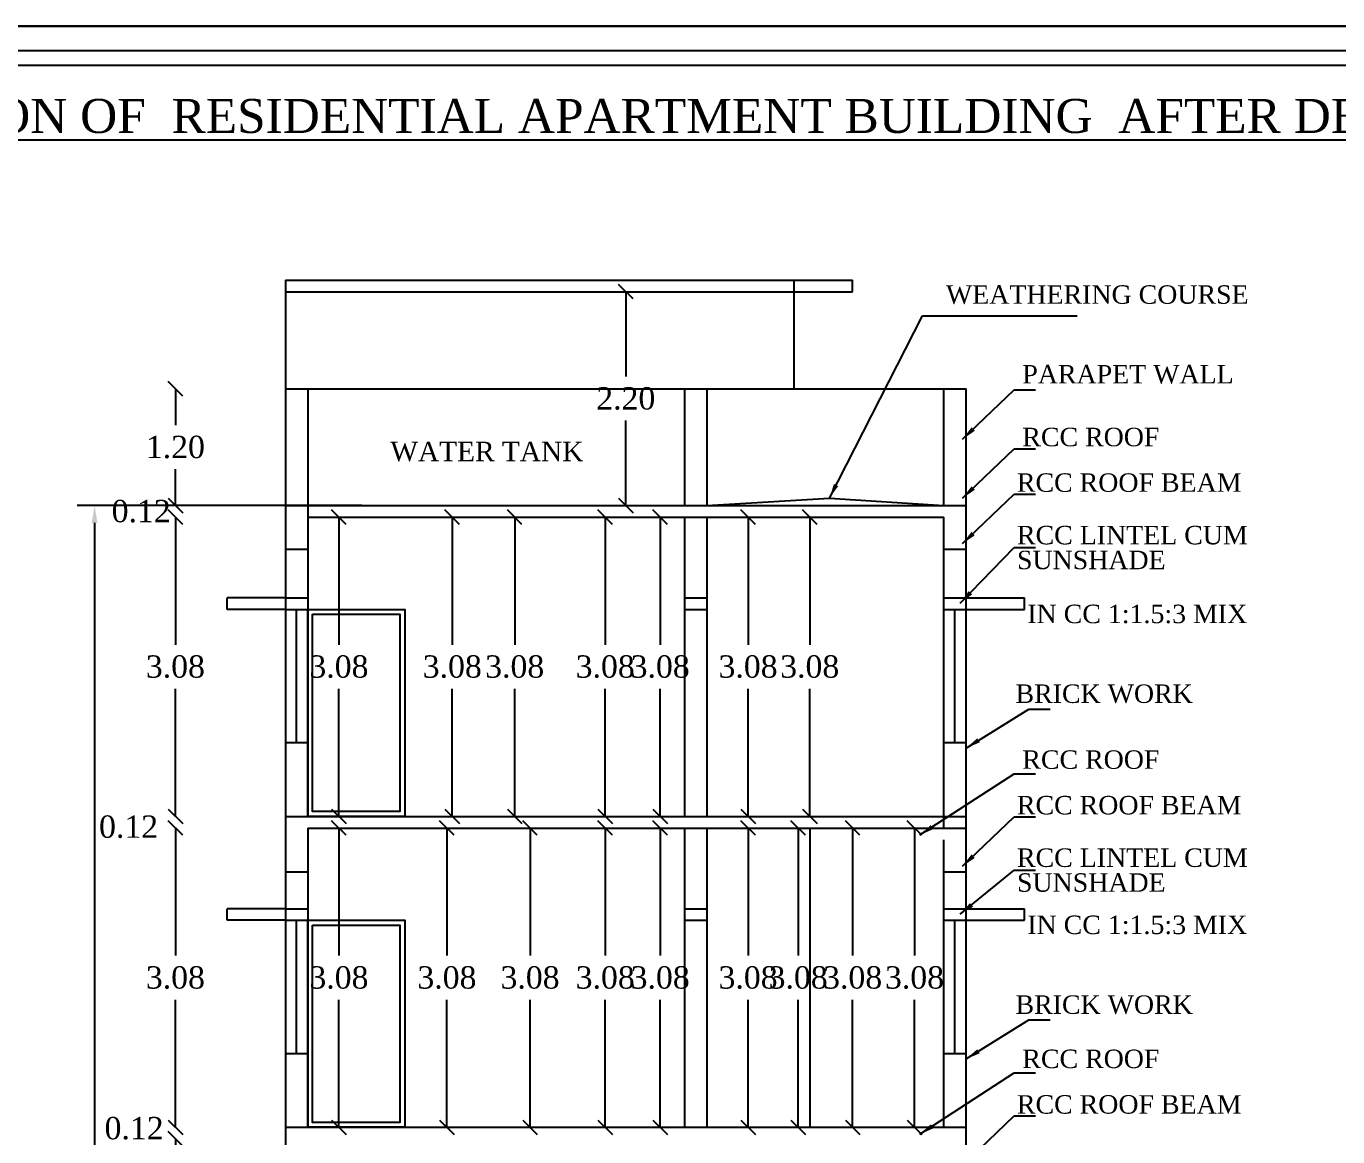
# Model space of a CAD drawing. Header units: metres. Extents: x 7608 to 7792, y -2400 to -2275.
# Drawn here: x 7667.53 to 7681.04, y -2286.65 to -2275.22 of the extents above; entities that cross this region are included whole.
import ezdxf

# ---------------------------------------------------------------- set-up
doc = ezdxf.new("R2010")
doc.units = ezdxf.units.M
doc.header["$MEASUREMENT"] = 0
for name, color, linetype, lineweight in [('BLK_1_FLR_3_KITCHEN', 163, 'Continuous', 0), ('BLK_1_FLR_3_REGULAR_ROOM_7', 234, 'Continuous', 0), ('BLK_1_FLR_4_KITCHEN', 163, 'Continuous', 0)]:
    doc.layers.add(name, color=color, linetype=linetype, lineweight=lineweight)
for name, color, linetype in [('BLK_1_FLR_3_REGULAR_ROOM_1', 117, 'Continuous'), ('BLK_1_FLR_3_REGULAR_ROOM_10', 117, 'Continuous'), ('BLK_1_FLR_3_REGULAR_ROOM_2', 117, 'Continuous'), ('BLK_1_FLR_3_REGULAR_ROOM_3', 117, 'Continuous'), ('BLK_1_FLR_3_REGULAR_ROOM_4', 117, 'Continuous'), ('BLK_1_FLR_3_REGULAR_ROOM_5', 117, 'Continuous'), ('BLK_1_FLR_3_REGULAR_ROOM_6', 117, 'Continuous'), ('BLK_1_FLR_3_REGULAR_ROOM_8', 223, 'Continuous'), ('BLK_1_FLR_3_REGULAR_ROOM_9', 117, 'Continuous'), ('BLK_1_FLR_4_REGULAR_ROOM_3', 117, 'Continuous'), ('BLK_1_FLR_4_REGULAR_ROOM_4', 117, 'Continuous'), ('BLK_1_FLR_4_REGULAR_ROOM_5', 117, 'Continuous'), ('BLK_1_FLR_4_REGULAR_ROOM_6', 117, 'Continuous'), ('BLK_1_HT_OF_BLDG', 5, 'Continuous'), ('BLK_1_STAIR_HEADROOM', 55, 'Continuous'), ('FLOOR-STILT', 7, 'Continuous')]:
    doc.layers.add(name, color=color, linetype=linetype)
doc.styles.add('Isa-', font='times.ttf')
doc.styles.get("Standard").update_dxf_attribs({"font": 'arial.ttf'})
doc.styles.add('STYLE2', font='times.ttf')
doc.dimstyles.new('ISO-25', dxfattribs={"dimscale": 0, "dimtxt": 0.23, "dimasz": 0.15, "dimexe": 1.25, "dimexo": 0.625, "dimgap": 0.11, "dimtad": 0, "dimtih": 1, "dimtoh": 1, "dimzin": 1, "dimdsep": 46, "dimtxsty": 'STYLE2', "dimblk": 'OBLIQUE', "dimcen": 0, "dimse1": 1, "dimse2": 1, "dimclrd": 1, "dimclrt": 3, "dimadec": 0, "dimazin": 2, "dimtfac": 1, "dimtix": 1, "dimtofl": 0, "dimtmove": 0, "dimatfit": 3, "dimfxl": 0, "dimtolj": 1, "dimarcsym": 0})
doc.dimstyles.get("Standard").update_dxf_attribs({"dimtxt": 0.18, "dimasz": 0.18, "dimexe": 0.18, "dimexo": 0.0625, "dimgap": 0.09, "dimtad": 0, "dimtih": 1, "dimtoh": 1, "dimdec": 4, "dimzin": 0, "dimdsep": 46, "dimtxsty": 'Standard', "dimcen": 0.09, "dimadec": 0, "dimazin": 0, "dimtfac": 1, "dimtdec": 4, "dimtofl": 0, "dimtmove": 0, "dimatfit": 3, "dimfxl": 0, "dimtolj": 1, "dimtzin": 0, "dimarcsym": 0})

# ---------------------------------------------------------------- blocks, each defined once
blk = doc.blocks.new('_Oblique')
at = {"color": 0, "linetype": 'ByBlock', "lineweight": -2}
blk.add_line((-0.5, -0.5), (0.5, 0.5), dxfattribs=at)
blk = doc.blocks.new('*D307')
at = {"color": 1, "lineweight": -2}
for p, q in [((7669.068, -2286.675), (7669.068, -2287.988)), ((7669.068, -2289.755), (7669.068, -2288.442))]:
    blk.add_line(p, q, dxfattribs=at)
at = {"layer": 'Defpoints', "color": 0}
for p in [(7669.068, -2286.675), (7670.431, -2286.675), (7670.431, -2289.755)]:
    blk.add_point(p, dxfattribs=at)
at = {"color": 1, "lineweight": -2, "xscale": 0.15, "yscale": 0.15, "zscale": 0.15}
for p, rotation in [((7669.068, -2286.675), 90), ((7669.068, -2289.755), 270)]:
    blk.add_blockref('_Oblique', p, dxfattribs=dict(at, rotation=rotation))
at = {"color": 3, "insert": (7669.068, -2288.215), "char_height": 0.23, "attachment_point": 5, "style": 'STYLE2'}
blk.add_mtext('\\A1;3.08', dxfattribs=at)
blk = doc.blocks.new('*D308')
at = {"color": 1, "lineweight": -2}
for p, q in [((7669.068, -2286.555), (7669.068, -2286.405)), ((7669.068, -2286.675), (7669.068, -2286.825))]:
    blk.add_line(p, q, dxfattribs=at)
at = {"layer": 'Defpoints', "color": 0}
for p in [(7669.068, -2286.555), (7670.431, -2286.555), (7670.431, -2286.675)]:
    blk.add_point(p, dxfattribs=at)
at = {"color": 1, "lineweight": -2, "xscale": 0.15, "yscale": 0.15, "zscale": 0.15}
for p, rotation in [((7669.068, -2286.555), 270), ((7669.068, -2286.675), 90)]:
    blk.add_blockref('_Oblique', p, dxfattribs=dict(at, rotation=rotation))
at = {"color": 3, "insert": (7668.643, -2286.566), "char_height": 0.23, "attachment_point": 5, "style": 'STYLE2'}
blk.add_mtext('\\A1;0.12', dxfattribs=at)
blk = doc.blocks.new('*D309')
at = {"color": 1, "lineweight": -2}
for p, q in [((7669.068, -2283.475), (7669.068, -2284.788)), ((7669.068, -2286.555), (7669.068, -2285.242))]:
    blk.add_line(p, q, dxfattribs=at)
at = {"layer": 'Defpoints', "color": 0}
for p in [(7669.068, -2283.475), (7670.431, -2283.475), (7670.431, -2286.555)]:
    blk.add_point(p, dxfattribs=at)
at = {"color": 1, "lineweight": -2, "xscale": 0.15, "yscale": 0.15, "zscale": 0.15}
for p, rotation in [((7669.068, -2283.475), 90), ((7669.068, -2286.555), 270)]:
    blk.add_blockref('_Oblique', p, dxfattribs=dict(at, rotation=rotation))
at = {"color": 3, "insert": (7669.068, -2285.015), "char_height": 0.23, "attachment_point": 5, "style": 'STYLE2'}
blk.add_mtext('\\A1;3.08', dxfattribs=at)
blk = doc.blocks.new('*D302')
at = {"color": 1, "lineweight": -2}
for p, q in [((7669.068, -2283.355), (7669.068, -2283.205)), ((7669.068, -2283.475), (7669.068, -2283.625))]:
    blk.add_line(p, q, dxfattribs=at)
at = {"layer": 'Defpoints', "color": 0}
for p in [(7669.068, -2283.355), (7670.201, -2283.355), (7670.431, -2283.475)]:
    blk.add_point(p, dxfattribs=at)
at = {"color": 1, "lineweight": -2, "xscale": 0.15, "yscale": 0.15, "zscale": 0.15}
for p, rotation in [((7669.068, -2283.355), 270), ((7669.068, -2283.475), 90)]:
    blk.add_blockref('_Oblique', p, dxfattribs=dict(at, rotation=rotation))
at = {"color": 3, "insert": (7668.586, -2283.463), "char_height": 0.23, "attachment_point": 5, "style": 'STYLE2'}
blk.add_mtext('\\A1;0.12', dxfattribs=at)
blk = doc.blocks.new('*D310')
at = {"color": 1, "lineweight": -2}
for p, q in [((7669.068, -2280.275), (7669.068, -2281.588)), ((7669.068, -2283.355), (7669.068, -2282.042))]:
    blk.add_line(p, q, dxfattribs=at)
at = {"layer": 'Defpoints', "color": 0}
for p in [(7669.068, -2280.275), (7670.431, -2280.275), (7670.431, -2283.355)]:
    blk.add_point(p, dxfattribs=at)
at = {"color": 1, "lineweight": -2, "xscale": 0.15, "yscale": 0.15, "zscale": 0.15}
for p, rotation in [((7669.068, -2280.275), 90), ((7669.068, -2283.355), 270)]:
    blk.add_blockref('_Oblique', p, dxfattribs=dict(at, rotation=rotation))
at = {"color": 3, "insert": (7669.068, -2281.815), "char_height": 0.23, "attachment_point": 5, "style": 'STYLE2'}
blk.add_mtext('\\A1;3.08', dxfattribs=at)
blk = doc.blocks.new('*D311')
at = {"layer": 'BLK_1_HT_OF_BLDG', "color": 0, "lineweight": -2}
for p, q in [((7670.989, -2280.155), (7668.056, -2280.155)), ((7668.236, -2280.335), (7668.236, -2287.923)), ((7668.236, -2295.875), (7668.236, -2288.287)), ((7670.989, -2296.055), (7668.056, -2296.055))]:
    blk.add_line(p, q, dxfattribs=at)
at = {"layer": 'BLK_1_HT_OF_BLDG', "color": 0}
for points in [[(7668.206, -2280.335), (7668.266, -2280.335), (7668.236, -2280.155)], [(7668.206, -2295.875), (7668.266, -2295.875), (7668.236, -2296.055)]]:
    blk.add_solid(points, dxfattribs=at)
at = {"layer": 'Defpoints', "color": 0}
for p in [(7671.051, -2280.155), (7668.236, -2296.055), (7671.051, -2296.055)]:
    blk.add_point(p, dxfattribs=at)
at = {"layer": 'BLK_1_HT_OF_BLDG', "color": 0, "insert": (7668.236, -2288.105), "char_height": 0.18, "attachment_point": 5}
blk.add_mtext('\\A1;15.9000', dxfattribs=at)
blk = doc.blocks.new('*D312')
at = {"color": 1, "lineweight": -2}
for p, q in [((7669.068, -2278.955), (7669.068, -2279.328)), ((7669.068, -2280.155), (7669.068, -2279.782))]:
    blk.add_line(p, q, dxfattribs=at)
at = {"layer": 'Defpoints', "color": 0}
for p in [(7669.068, -2278.955), (7671.051, -2278.955), (7671.051, -2280.155)]:
    blk.add_point(p, dxfattribs=at)
at = {"color": 1, "lineweight": -2, "xscale": 0.15, "yscale": 0.15, "zscale": 0.15}
for p, rotation in [((7669.068, -2278.955), 90), ((7669.068, -2280.155), 270)]:
    blk.add_blockref('_Oblique', p, dxfattribs=dict(at, rotation=rotation))
at = {"color": 3, "insert": (7669.068, -2279.555), "char_height": 0.23, "attachment_point": 5, "style": 'STYLE2'}
blk.add_mtext('\\A1;1.20', dxfattribs=at)
blk = doc.blocks.new('*D303')
at = {"color": 1, "lineweight": -2}
for p, q in [((7669.068, -2280.155), (7669.068, -2280.005)), ((7669.068, -2280.275), (7669.068, -2280.425))]:
    blk.add_line(p, q, dxfattribs=at)
at = {"layer": 'Defpoints', "color": 0}
for p in [(7671.503, -2280.155), (7669.068, -2280.275), (7671.503, -2280.275)]:
    blk.add_point(p, dxfattribs=at)
at = {"color": 1, "lineweight": -2, "xscale": 0.15, "yscale": 0.15, "zscale": 0.15}
for p, rotation in [((7669.068, -2280.155), 270), ((7669.068, -2280.275), 90)]:
    blk.add_blockref('_Oblique', p, dxfattribs=dict(at, rotation=rotation))
at = {"color": 3, "insert": (7668.716, -2280.215), "char_height": 0.23, "attachment_point": 5, "style": 'STYLE2'}
blk.add_mtext('\\A1;0.12', dxfattribs=at)
blk = doc.blocks.new('*D425')
at = {"layer": 'BLK_1_FLR_3_KITCHEN', "color": 1, "lineweight": -2}
for p, q in [((7670.752, -2283.475), (7670.752, -2284.788)), ((7670.752, -2286.555), (7670.752, -2285.242))]:
    blk.add_line(p, q, dxfattribs=at)
at = {"layer": 'Defpoints', "color": 0}
for p in [(7670.752, -2283.475), (7671.977, -2283.475), (7671.977, -2286.555)]:
    blk.add_point(p, dxfattribs=at)
at = {"layer": 'BLK_1_FLR_3_KITCHEN', "color": 1, "lineweight": -2, "xscale": 0.15, "yscale": 0.15, "zscale": 0.15}
for p, rotation in [((7670.752, -2283.475), 90), ((7670.752, -2286.555), 270)]:
    blk.add_blockref('_Oblique', p, dxfattribs=dict(at, rotation=rotation))
at = {"layer": 'BLK_1_FLR_3_KITCHEN', "color": 1, "insert": (7670.752, -2285.015), "char_height": 0.23, "attachment_point": 5, "style": 'STYLE2'}
blk.add_mtext('\\A1;3.08', dxfattribs=at)
blk = doc.blocks.new('*D426')
at = {"layer": 'BLK_1_FLR_3_REGULAR_ROOM_2', "color": 1, "lineweight": -2}
for p, q in [((7672.72, -2283.475), (7672.72, -2284.788)), ((7672.72, -2286.555), (7672.72, -2285.242))]:
    blk.add_line(p, q, dxfattribs=at)
at = {"layer": 'Defpoints', "color": 0}
for p in [(7672.442, -2283.475), (7672.72, -2283.475), (7672.442, -2286.555)]:
    blk.add_point(p, dxfattribs=at)
at = {"layer": 'BLK_1_FLR_3_REGULAR_ROOM_2', "color": 1, "lineweight": -2, "xscale": 0.15, "yscale": 0.15, "zscale": 0.15}
for p, rotation in [((7672.72, -2283.475), 90), ((7672.72, -2286.555), 270)]:
    blk.add_blockref('_Oblique', p, dxfattribs=dict(at, rotation=rotation))
at = {"layer": 'BLK_1_FLR_3_REGULAR_ROOM_2', "color": 1, "insert": (7672.72, -2285.015), "char_height": 0.23, "attachment_point": 5, "style": 'STYLE2'}
blk.add_mtext('\\A1;3.08', dxfattribs=at)
blk = doc.blocks.new('*D427')
at = {"layer": 'BLK_1_FLR_3_REGULAR_ROOM_3', "color": 1, "lineweight": -2}
for p, q in [((7673.494, -2283.475), (7673.494, -2284.788)), ((7673.494, -2286.555), (7673.494, -2285.242))]:
    blk.add_line(p, q, dxfattribs=at)
at = {"layer": 'Defpoints', "color": 0}
for p in [(7673.324, -2283.475), (7673.494, -2283.475), (7673.324, -2286.555)]:
    blk.add_point(p, dxfattribs=at)
at = {"layer": 'BLK_1_FLR_3_REGULAR_ROOM_3', "color": 1, "lineweight": -2, "xscale": 0.15, "yscale": 0.15, "zscale": 0.15}
for p, rotation in [((7673.494, -2283.475), 90), ((7673.494, -2286.555), 270)]:
    blk.add_blockref('_Oblique', p, dxfattribs=dict(at, rotation=rotation))
at = {"layer": 'BLK_1_FLR_3_REGULAR_ROOM_3', "color": 1, "insert": (7673.494, -2285.015), "char_height": 0.23, "attachment_point": 5, "style": 'STYLE2'}
blk.add_mtext('\\A1;3.08', dxfattribs=at)
blk = doc.blocks.new('*D428')
at = {"layer": 'BLK_1_FLR_3_REGULAR_ROOM_5', "color": 1, "lineweight": -2}
for p, q in [((7674.965, -2283.475), (7674.965, -2284.788)), ((7674.965, -2286.555), (7674.965, -2285.242))]:
    blk.add_line(p, q, dxfattribs=at)
at = {"layer": 'Defpoints', "color": 0}
for p in [(7675.011, -2283.475), (7674.965, -2286.555), (7675.011, -2286.555)]:
    blk.add_point(p, dxfattribs=at)
at = {"layer": 'BLK_1_FLR_3_REGULAR_ROOM_5', "color": 1, "lineweight": -2, "xscale": 0.15, "yscale": 0.15, "zscale": 0.15}
for p, rotation in [((7674.965, -2283.475), 90), ((7674.965, -2286.555), 270)]:
    blk.add_blockref('_Oblique', p, dxfattribs=dict(at, rotation=rotation))
at = {"layer": 'BLK_1_FLR_3_REGULAR_ROOM_5', "color": 1, "insert": (7674.965, -2285.015), "char_height": 0.23, "attachment_point": 5, "style": 'STYLE2'}
blk.add_mtext('\\A1;3.08', dxfattribs=at)
blk = doc.blocks.new('*D429')
at = {"layer": 'BLK_1_FLR_3_REGULAR_ROOM_7', "color": 1, "lineweight": -2}
for p, q in [((7676.042, -2283.475), (7676.042, -2284.788)), ((7676.042, -2286.555), (7676.042, -2285.242))]:
    blk.add_line(p, q, dxfattribs=at)
at = {"layer": 'Defpoints', "color": 0}
for p in [(7675.371, -2283.475), (7676.042, -2283.475), (7675.426, -2286.555)]:
    blk.add_point(p, dxfattribs=at)
at = {"layer": 'BLK_1_FLR_3_REGULAR_ROOM_7', "color": 1, "lineweight": -2, "xscale": 0.15, "yscale": 0.15, "zscale": 0.15}
for p, rotation in [((7676.042, -2283.475), 90), ((7676.042, -2286.555), 270)]:
    blk.add_blockref('_Oblique', p, dxfattribs=dict(at, rotation=rotation))
at = {"layer": 'BLK_1_FLR_3_REGULAR_ROOM_7', "color": 1, "insert": (7676.042, -2285.015), "char_height": 0.23, "attachment_point": 5, "style": 'STYLE2'}
blk.add_mtext('\\A1;3.08', dxfattribs=at)
blk = doc.blocks.new('*D421')
at = {"layer": 'BLK_1_FLR_3_REGULAR_ROOM_8', "color": 1, "lineweight": -2}
for p, q in [((7676.679, -2283.475), (7676.679, -2284.788)), ((7676.679, -2286.555), (7676.679, -2285.242))]:
    blk.add_line(p, q, dxfattribs=at)
at = {"layer": 'Defpoints', "color": 0}
for p in [(7676.008, -2283.475), (7676.679, -2283.475), (7676.063, -2286.555)]:
    blk.add_point(p, dxfattribs=at)
at = {"layer": 'BLK_1_FLR_3_REGULAR_ROOM_8', "color": 1, "lineweight": -2, "xscale": 0.15, "yscale": 0.15, "zscale": 0.15}
for p, rotation in [((7676.679, -2283.475), 90), ((7676.679, -2286.555), 270)]:
    blk.add_blockref('_Oblique', p, dxfattribs=dict(at, rotation=rotation))
at = {"layer": 'BLK_1_FLR_3_REGULAR_ROOM_8', "color": 1, "insert": (7676.679, -2285.015), "char_height": 0.23, "attachment_point": 5, "style": 'STYLE2'}
blk.add_mtext('\\A1;3.08', dxfattribs=at)
blk = doc.blocks.new('*D422')
at = {"layer": 'BLK_1_FLR_3_REGULAR_ROOM_6', "color": 1, "lineweight": -2}
for p, q in [((7675.481, -2283.475), (7675.481, -2284.788)), ((7675.481, -2286.555), (7675.481, -2285.242))]:
    blk.add_line(p, q, dxfattribs=at)
at = {"layer": 'Defpoints', "color": 0}
for p in [(7674.81, -2283.475), (7675.481, -2283.475), (7674.865, -2286.555)]:
    blk.add_point(p, dxfattribs=at)
at = {"layer": 'BLK_1_FLR_3_REGULAR_ROOM_6', "color": 1, "lineweight": -2, "xscale": 0.15, "yscale": 0.15, "zscale": 0.15}
for p, rotation in [((7675.481, -2283.475), 90), ((7675.481, -2286.555), 270)]:
    blk.add_blockref('_Oblique', p, dxfattribs=dict(at, rotation=rotation))
at = {"layer": 'BLK_1_FLR_3_REGULAR_ROOM_6', "color": 1, "insert": (7675.481, -2285.015), "char_height": 0.23, "attachment_point": 5, "style": 'STYLE2'}
blk.add_mtext('\\A1;3.08', dxfattribs=at)
blk = doc.blocks.new('*D423')
at = {"layer": 'BLK_1_FLR_3_REGULAR_ROOM_4', "color": 1, "lineweight": -2}
for p, q in [((7674.06, -2283.475), (7674.06, -2284.788)), ((7674.06, -2286.555), (7674.06, -2285.242))]:
    blk.add_line(p, q, dxfattribs=at)
at = {"layer": 'Defpoints', "color": 0}
for p in [(7673.389, -2283.475), (7674.06, -2283.475), (7673.444, -2286.555)]:
    blk.add_point(p, dxfattribs=at)
at = {"layer": 'BLK_1_FLR_3_REGULAR_ROOM_4', "color": 1, "lineweight": -2, "xscale": 0.15, "yscale": 0.15, "zscale": 0.15}
for p, rotation in [((7674.06, -2283.475), 90), ((7674.06, -2286.555), 270)]:
    blk.add_blockref('_Oblique', p, dxfattribs=dict(at, rotation=rotation))
at = {"layer": 'BLK_1_FLR_3_REGULAR_ROOM_4', "color": 1, "insert": (7674.06, -2285.015), "char_height": 0.23, "attachment_point": 5, "style": 'STYLE2'}
blk.add_mtext('\\A1;3.08', dxfattribs=at)
blk = doc.blocks.new('*D424')
at = {"layer": 'BLK_1_FLR_3_REGULAR_ROOM_1', "color": 1, "lineweight": -2}
for p, q in [((7671.864, -2283.475), (7671.864, -2284.788)), ((7671.864, -2286.555), (7671.864, -2285.242))]:
    blk.add_line(p, q, dxfattribs=at)
at = {"layer": 'Defpoints', "color": 0}
for p in [(7671.193, -2283.475), (7671.864, -2283.475), (7671.247, -2286.555)]:
    blk.add_point(p, dxfattribs=at)
at = {"layer": 'BLK_1_FLR_3_REGULAR_ROOM_1', "color": 1, "lineweight": -2, "xscale": 0.15, "yscale": 0.15, "zscale": 0.15}
for p, rotation in [((7671.864, -2283.475), 90), ((7671.864, -2286.555), 270)]:
    blk.add_blockref('_Oblique', p, dxfattribs=dict(at, rotation=rotation))
at = {"layer": 'BLK_1_FLR_3_REGULAR_ROOM_1', "color": 1, "insert": (7671.864, -2285.015), "char_height": 0.23, "attachment_point": 5, "style": 'STYLE2'}
blk.add_mtext('\\A1;3.08', dxfattribs=at)
blk = doc.blocks.new('*D480')
at = {"layer": 'BLK_1_FLR_4_REGULAR_ROOM_3', "color": 1, "lineweight": -2}
for p, q in [((7673.494, -2280.275), (7673.494, -2281.588)), ((7673.494, -2283.355), (7673.494, -2282.042))]:
    blk.add_line(p, q, dxfattribs=at)
at = {"layer": 'Defpoints', "color": 0}
for p in [(7673.324, -2280.275), (7673.494, -2280.275), (7673.324, -2283.355)]:
    blk.add_point(p, dxfattribs=at)
at = {"layer": 'BLK_1_FLR_4_REGULAR_ROOM_3', "color": 1, "lineweight": -2, "xscale": 0.15, "yscale": 0.15, "zscale": 0.15}
for p, rotation in [((7673.494, -2280.275), 90), ((7673.494, -2283.355), 270)]:
    blk.add_blockref('_Oblique', p, dxfattribs=dict(at, rotation=rotation))
at = {"layer": 'BLK_1_FLR_4_REGULAR_ROOM_3', "color": 1, "insert": (7673.494, -2281.815), "char_height": 0.23, "attachment_point": 5, "style": 'STYLE2'}
blk.add_mtext('\\A1;3.08', dxfattribs=at)
blk = doc.blocks.new('*D481')
at = {"layer": 'BLK_1_FLR_4_REGULAR_ROOM_5', "color": 1, "lineweight": -2}
for p, q in [((7674.965, -2280.275), (7674.965, -2281.588)), ((7674.965, -2283.355), (7674.965, -2282.042))]:
    blk.add_line(p, q, dxfattribs=at)
at = {"layer": 'Defpoints', "color": 0}
for p in [(7675.011, -2280.275), (7674.965, -2283.355), (7675.011, -2283.355)]:
    blk.add_point(p, dxfattribs=at)
at = {"layer": 'BLK_1_FLR_4_REGULAR_ROOM_5', "color": 1, "lineweight": -2, "xscale": 0.15, "yscale": 0.15, "zscale": 0.15}
for p, rotation in [((7674.965, -2280.275), 90), ((7674.965, -2283.355), 270)]:
    blk.add_blockref('_Oblique', p, dxfattribs=dict(at, rotation=rotation))
at = {"layer": 'BLK_1_FLR_4_REGULAR_ROOM_5', "color": 1, "insert": (7674.965, -2281.815), "char_height": 0.23, "attachment_point": 5, "style": 'STYLE2'}
blk.add_mtext('\\A1;3.08', dxfattribs=at)
blk = doc.blocks.new('*D482')
at = {"layer": 'BLK_1_FLR_4_REGULAR_ROOM_6', "color": 1, "lineweight": -2}
for p, q in [((7675.6, -2280.275), (7675.6, -2281.588)), ((7675.6, -2283.355), (7675.6, -2282.042))]:
    blk.add_line(p, q, dxfattribs=at)
at = {"layer": 'Defpoints', "color": 0}
for p in [(7674.929, -2280.275), (7675.6, -2280.275), (7674.984, -2283.355)]:
    blk.add_point(p, dxfattribs=at)
at = {"layer": 'BLK_1_FLR_4_REGULAR_ROOM_6', "color": 1, "lineweight": -2, "xscale": 0.15, "yscale": 0.15, "zscale": 0.15}
for p, rotation in [((7675.6, -2280.275), 90), ((7675.6, -2283.355), 270)]:
    blk.add_blockref('_Oblique', p, dxfattribs=dict(at, rotation=rotation))
at = {"layer": 'BLK_1_FLR_4_REGULAR_ROOM_6', "color": 1, "insert": (7675.6, -2281.815), "char_height": 0.23, "attachment_point": 5, "style": 'STYLE2'}
blk.add_mtext('\\A1;3.08', dxfattribs=at)
blk = doc.blocks.new('*D483')
at = {"layer": 'BLK_1_FLR_4_REGULAR_ROOM_4', "color": 1, "lineweight": -2}
for p, q in [((7674.06, -2280.275), (7674.06, -2281.588)), ((7674.06, -2283.355), (7674.06, -2282.042))]:
    blk.add_line(p, q, dxfattribs=at)
at = {"layer": 'Defpoints', "color": 0}
for p in [(7673.389, -2280.275), (7674.06, -2280.275), (7673.444, -2283.355)]:
    blk.add_point(p, dxfattribs=at)
at = {"layer": 'BLK_1_FLR_4_REGULAR_ROOM_4', "color": 1, "lineweight": -2, "xscale": 0.15, "yscale": 0.15, "zscale": 0.15}
for p, rotation in [((7674.06, -2280.275), 90), ((7674.06, -2283.355), 270)]:
    blk.add_blockref('_Oblique', p, dxfattribs=dict(at, rotation=rotation))
at = {"layer": 'BLK_1_FLR_4_REGULAR_ROOM_4', "color": 1, "insert": (7674.06, -2281.815), "char_height": 0.23, "attachment_point": 5, "style": 'STYLE2'}
blk.add_mtext('\\A1;3.08', dxfattribs=at)
blk = doc.blocks.new('*D484')
at = {"layer": 'BLK_1_FLR_3_REGULAR_ROOM_9', "color": 1, "lineweight": -2}
for p, q in [((7672.562, -2280.275), (7672.562, -2281.588)), ((7672.562, -2283.355), (7672.562, -2282.042))]:
    blk.add_line(p, q, dxfattribs=at)
at = {"layer": 'Defpoints', "color": 0}
for p in [(7672.562, -2280.275), (7672.645, -2280.275), (7672.645, -2283.355)]:
    blk.add_point(p, dxfattribs=at)
at = {"layer": 'BLK_1_FLR_3_REGULAR_ROOM_9', "color": 1, "lineweight": -2, "xscale": 0.15, "yscale": 0.15, "zscale": 0.15}
for p, rotation in [((7672.562, -2280.275), 90), ((7672.562, -2283.355), 270)]:
    blk.add_blockref('_Oblique', p, dxfattribs=dict(at, rotation=rotation))
at = {"layer": 'BLK_1_FLR_3_REGULAR_ROOM_9', "color": 1, "insert": (7672.562, -2281.815), "char_height": 0.23, "attachment_point": 5, "style": 'STYLE2'}
blk.add_mtext('\\A1;3.08', dxfattribs=at)
blk = doc.blocks.new('*D485')
at = {"layer": 'BLK_1_FLR_3_REGULAR_ROOM_10', "color": 1, "lineweight": -2}
for p, q in [((7671.919, -2280.275), (7671.919, -2281.588)), ((7671.919, -2283.355), (7671.919, -2282.042))]:
    blk.add_line(p, q, dxfattribs=at)
at = {"layer": 'Defpoints', "color": 0}
for p in [(7671.919, -2280.275), (7672.002, -2280.275), (7672.002, -2283.355)]:
    blk.add_point(p, dxfattribs=at)
at = {"layer": 'BLK_1_FLR_3_REGULAR_ROOM_10', "color": 1, "lineweight": -2, "xscale": 0.15, "yscale": 0.15, "zscale": 0.15}
for p, rotation in [((7671.919, -2280.275), 90), ((7671.919, -2283.355), 270)]:
    blk.add_blockref('_Oblique', p, dxfattribs=dict(at, rotation=rotation))
at = {"layer": 'BLK_1_FLR_3_REGULAR_ROOM_10', "color": 1, "insert": (7671.919, -2281.815), "char_height": 0.23, "attachment_point": 5, "style": 'STYLE2'}
blk.add_mtext('\\A1;3.08', dxfattribs=at)
blk = doc.blocks.new('*D486')
at = {"layer": 'BLK_1_STAIR_HEADROOM', "color": 1, "lineweight": -2}
for p, q in [((7673.706, -2277.955), (7673.706, -2278.828)), ((7673.706, -2280.155), (7673.706, -2279.282))]:
    blk.add_line(p, q, dxfattribs=at)
at = {"layer": 'Defpoints', "color": 0}
for p in [(7673.706, -2277.955), (7673.706, -2277.955), (7673.706, -2280.155)]:
    blk.add_point(p, dxfattribs=at)
at = {"layer": 'BLK_1_STAIR_HEADROOM', "color": 1, "lineweight": -2, "xscale": 0.15, "yscale": 0.15, "zscale": 0.15}
for p, rotation in [((7673.706, -2277.955), 90), ((7673.706, -2280.155), 270)]:
    blk.add_blockref('_Oblique', p, dxfattribs=dict(at, rotation=rotation))
at = {"layer": 'BLK_1_STAIR_HEADROOM', "color": 1, "insert": (7673.706, -2279.055), "char_height": 0.23, "attachment_point": 5, "style": 'STYLE2'}
blk.add_mtext('\\A1;2.20', dxfattribs=at)
blk = doc.blocks.new('*D539')
at = {"layer": 'BLK_1_FLR_4_KITCHEN', "color": 1, "lineweight": -2}
for p, q in [((7670.752, -2280.275), (7670.752, -2281.588)), ((7670.752, -2283.355), (7670.752, -2282.042))]:
    blk.add_line(p, q, dxfattribs=at)
at = {"layer": 'Defpoints', "color": 0}
for p in [(7670.752, -2280.275), (7671.977, -2280.275), (7671.977, -2283.355)]:
    blk.add_point(p, dxfattribs=at)
at = {"layer": 'BLK_1_FLR_4_KITCHEN', "color": 1, "lineweight": -2, "xscale": 0.15, "yscale": 0.15, "zscale": 0.15}
for p, rotation in [((7670.752, -2280.275), 90), ((7670.752, -2283.355), 270)]:
    blk.add_blockref('_Oblique', p, dxfattribs=dict(at, rotation=rotation))
at = {"layer": 'BLK_1_FLR_4_KITCHEN', "color": 1, "insert": (7670.752, -2281.815), "char_height": 0.23, "attachment_point": 5, "style": 'STYLE2'}
blk.add_mtext('\\A1;3.08', dxfattribs=at)

msp = doc.modelspace()

# ---------------------------------------------------------------- linework, layer by layer
at = {"color": 7}
for p, q in [((7670.20072, -2277.83492), (7670.20072, -2292.95491)), ((7670.20072, -2277.83492), (7675.44072, -2277.83492)), ((7670.20072, -2277.95492), (7675.44072, -2277.95492)), ((7670.20072, -2278.95492), (7677.21072, -2278.95492)), ((7676.98072, -2280.15492), (7676.98072, -2278.95492)), ((7670.20072, -2280.15492), (7677.21072, -2280.15492)), ((7670.43072, -2280.27492), (7671.70072, -2280.27492)), ((7670.43072, -2280.27492), (7674.24072, -2280.27492)), ((7670.43072, -2280.27492), (7675.48072, -2280.27492)), ((7674.54072, -2280.27492), (7676.98072, -2280.27492)), ((7676.98072, -2283.47492), (7676.98072, -2280.27492)), ((7676.98072, -2283.35492), (7676.98072, -2280.27492)), ((7670.20072, -2280.60492), (7670.43072, -2280.60492)), ((7676.98072, -2280.60492), (7677.21072, -2280.60492)), ((7670.20072, -2281.10492), (7670.43072, -2281.10492)), ((7674.31072, -2281.10492), (7674.54072, -2281.10492)), ((7676.98072, -2281.10492), (7677.21072, -2281.10492)), ((7670.20072, -2281.22492), (7670.43072, -2281.22492)), ((7674.31072, -2281.22492), (7674.54072, -2281.22492)), ((7676.98072, -2281.22492), (7677.21072, -2281.22492)), ((7670.20072, -2282.59492), (7670.43072, -2282.59492)), ((7676.98072, -2282.59492), (7677.21072, -2282.59492)), ((7670.20072, -2283.35492), (7677.21072, -2283.35492)), ((7670.43072, -2283.47492), (7677.21072, -2283.47492)), ((7676.98072, -2286.55492), (7676.98072, -2283.59492)), ((7670.20072, -2283.92492), (7670.43072, -2283.92492)), ((7676.98072, -2283.92492), (7677.21072, -2283.92492)), ((7670.20072, -2284.30492), (7670.43072, -2284.30492)), ((7674.31072, -2284.30492), (7674.54072, -2284.30492)), ((7676.98072, -2284.30492), (7677.21072, -2284.30492)), ((7670.20072, -2284.42492), (7670.43072, -2284.42492)), ((7674.31072, -2284.42492), (7674.54072, -2284.42492)), ((7676.98072, -2284.42492), (7677.21072, -2284.42492)), ((7670.20072, -2285.79492), (7670.43072, -2285.79492)), ((7676.98072, -2285.79492), (7677.21072, -2285.79492)), ((7670.20072, -2286.55492), (7677.21072, -2286.55492))]:
    msp.add_line(p, q, dxfattribs=at)
at = {"color": 2}
for p, q in [((7675.44072, -2278.95492), (7675.44072, -2277.83492)), ((7675.44072, -2277.83492), (7676.04072, -2277.83492)), ((7676.04072, -2277.95492), (7676.04072, -2277.83492)), ((7675.44072, -2277.95492), (7676.04072, -2277.95492)), ((7674.31072, -2278.95492), (7674.31072, -2280.15492)), ((7674.54072, -2278.95492), (7674.54072, -2280.15492)), ((7674.54072, -2280.15492), (7675.8031, -2280.0784)), ((7675.8031, -2280.0784), (7676.98072, -2280.15492)), ((7674.31072, -2280.27492), (7674.31072, -2283.35492)), ((7674.54072, -2280.27492), (7674.54072, -2283.35492)), ((7670.31572, -2282.59492), (7670.31572, -2281.22492)), ((7677.09572, -2282.59492), (7677.09572, -2281.22492)), ((7674.31072, -2283.47492), (7674.31072, -2286.55492)), ((7674.54072, -2283.47492), (7674.54072, -2286.55492)), ((7675.60072, -2283.47492), (7675.60072, -2286.55492)), ((7670.31572, -2285.79492), (7670.31572, -2284.42492)), ((7677.09572, -2285.79492), (7677.09572, -2284.42492))]:
    msp.add_line(p, q, dxfattribs=at)
at = {"color": 4}
for p, q in [((7670.43072, -2278.95492), (7670.43072, -2283.35492)), ((7677.21072, -2292.95491), (7677.21072, -2278.95492)), ((7670.43072, -2280.27492), (7670.43072, -2283.35492)), ((7670.43072, -2283.47492), (7670.43072, -2286.55492))]:
    msp.add_line(p, q, dxfattribs=at)
at = {"color": 23}
for p, q in [((7669.60072, -2281.22492), (7669.60072, -2281.10492)), ((7670.207, -2281.10492), (7669.60072, -2281.10492)), ((7677.20443, -2281.10492), (7677.81072, -2281.10492)), ((7677.81072, -2281.22492), (7677.81072, -2281.10492)), ((7670.20072, -2281.22492), (7669.60072, -2281.22492)), ((7677.21072, -2281.22492), (7677.81072, -2281.22492)), ((7669.60072, -2284.42492), (7669.60072, -2284.30492)), ((7670.207, -2284.30492), (7669.60072, -2284.30492)), ((7677.20443, -2284.30492), (7677.81072, -2284.30492)), ((7677.81072, -2284.42492), (7677.81072, -2284.30492)), ((7670.20072, -2284.42492), (7669.60072, -2284.42492)), ((7677.21072, -2284.42492), (7677.81072, -2284.42492))]:
    msp.add_line(p, q, dxfattribs=at)
at = {"color": 4}
for points in [[(7654.99647, -2275.22286), (7747.87877, -2275.22286), (7747.87877, -2335.22229), (7654.99647, -2335.22229)], [(7655.24647, -2275.47286), (7747.62877, -2275.47286), (7747.62877, -2334.97229), (7655.24647, -2334.97229)], [(7655.39647, -2275.62286), (7747.47877, -2275.62286), (7747.47877, -2334.82229), (7655.39647, -2334.82229)]]:
    msp.add_lwpolyline(points, close=True, dxfattribs=at)
at = {"color": 2}
for points in [[(7670.43072, -2281.22492), (7671.43072, -2281.22492), (7671.43072, -2283.35492), (7670.43072, -2283.35492)], [(7670.48072, -2281.27492), (7671.38072, -2281.27492), (7671.38072, -2283.30492), (7670.48072, -2283.30492)], [(7670.43072, -2284.42492), (7671.43072, -2284.42492), (7671.43072, -2286.55492), (7670.43072, -2286.55492)], [(7670.48072, -2284.47492), (7671.38072, -2284.47492), (7671.38072, -2286.50492), (7670.48072, -2286.50492)]]:
    msp.add_lwpolyline(points, close=True, dxfattribs=at)
at = {"layer": 'FLOOR-STILT', "color": 64}
msp.add_lwpolyline([(7654.99647, -2335.22229), (7747.87877, -2335.22229), (7747.87877, -2275.22286), (7654.99647, -2275.22286)], close=True, dxfattribs=at)

# ---------------------------------------------------------------- texts
at = {"color": 3, "style": 'Isa-'}
msp.add_text('%%UPLAN SHOWING THE PROPOSED  CONSTRUCTION OF  RESIDENTIAL APARTMENT BUILDING  AFTER DEMOLISHING THE EXISTING OLD BUILDING  IN DOOR NO:19,  T.S. NO: 18 , WARD - AG,  BLOCK NO: 9, MANGAMMAL SALAI , K.ABISHKAPURAM VILLAGE, ZONE-IV, TRICHY CITY CORPORATION.', height=0.35, dxfattribs=at).set_placement((7655.60502, -2276.32101))
at = {"color": 4, "lineweight": 25, "style": 'Isa-'}
for s, p in [('WEATHERING COURSE', (7677.0025, -2278.07917)), ('PARAPET WALL', (7677.78941, -2278.89914)), ('RCC ROOF ', (7677.78941, -2279.54541)), ('RCC ROOF BEAM ', (7677.73365, -2280.0145)), ('RCC LINTEL CUM', (7677.73421, -2280.55517)), ('SUNSHADE', (7677.73421, -2280.81079)), (' IN CC 1:1.5:3 MIX', (7677.76917, -2281.36602)), ('BRICK WORK', (7677.71894, -2282.1873)), ('RCC ROOF ', (7677.78941, -2282.86541)), ('RCC ROOF BEAM ', (7677.73365, -2283.3345)), ('RCC LINTEL CUM', (7677.73421, -2283.87517)), ('SUNSHADE', (7677.73421, -2284.13079)), (' IN CC 1:1.5:3 MIX', (7677.76917, -2284.56602)), ('BRICK WORK', (7677.71894, -2285.3873)), ('RCC ROOF ', (7677.78941, -2285.94541)), ('RCC ROOF BEAM ', (7677.73365, -2286.4145))]:
    msp.add_text(s, height=0.19, dxfattribs=at).set_placement(p)
at = {"color": 4, "style": 'Isa-'}
msp.add_text('WATER TANK', height=0.2, dxfattribs=at).set_placement((7671.28122, -2279.69931))

# ---------------------------------------------------------------- dimensions: what is measured, and where the dimension line sits
at = {"color": 2}
dim = msp.add_linear_dim(base=(7669.06812, -2278.95492), p1=(7671.05128, -2280.15492), p2=(7671.05128, -2278.95492), angle=90, dimstyle='ISO-25', override={"dimscale": 1}, dxfattribs=at)
dim.commit()
dim.dimension.update_dxf_attribs({"geometry": '*D312', "text_midpoint": (7669.06812, -2279.55492)})
dim = msp.add_linear_dim(base=(7669.06812, -2280.27492), p1=(7671.50328, -2280.15492), p2=(7671.50328, -2280.27492), angle=90, dimstyle='ISO-25', override={"dimscale": 1, "dimtmove": 2}, dxfattribs=at)
dim.commit()
dim.dimension.update_dxf_attribs({"geometry": '*D303', "text_midpoint": (7668.71635, -2280.21492), "dimtype": 160})
at = {"color": 4}
for base, p1, p2, picture, middle in [((7669.06812, -2280.27492), (7670.43072, -2283.35492), (7670.43072, -2280.27492), '*D310', (7669.06812, -2281.81492)), ((7669.06812, -2283.47492), (7670.43072, -2286.55492), (7670.43072, -2283.47492), '*D309', (7669.06812, -2285.01492)), ((7669.06812, -2286.67492), (7670.43072, -2289.75492), (7670.43072, -2286.67492), '*D307', (7669.06812, -2288.21492))]:
    dim = msp.add_linear_dim(base=base, p1=p1, p2=p2, angle=90, dimstyle='ISO-25', override={"dimscale": 1, "dimtmove": 1}, dxfattribs=at)
    dim.commit()
    dim.dimension.update_dxf_attribs({"geometry": picture, "text_midpoint": middle})
for base, p1, p2, picture, middle in [((7669.06812, -2283.35492), (7670.43072, -2283.47492), (7670.20072, -2283.35492), '*D302', (7668.58615, -2283.46277)), ((7669.06812, -2286.55492), (7670.43072, -2286.67492), (7670.43072, -2286.55492), '*D308', (7668.6431, -2286.56554))]:
    dim = msp.add_linear_dim(base=base, p1=p1, p2=p2, angle=90, dimstyle='ISO-25', override={"dimscale": 1, "dimtmove": 2}, dxfattribs=at)
    dim.commit()
    dim.dimension.update_dxf_attribs({"geometry": picture, "text_midpoint": middle, "dimtype": 160})
at = {"layer": 'BLK_1_FLR_3_KITCHEN', "color": 1}
dim = msp.add_linear_dim(base=(7670.75158, -2283.47492), p1=(7671.97695, -2286.55492), p2=(7671.97695, -2283.47492), angle=90, dimstyle='ISO-25', override={"dimscale": 1, "dimclrt": 1}, dxfattribs=at)
dim.commit()
dim.dimension.update_dxf_attribs({"geometry": '*D425', "text_midpoint": (7670.75158, -2285.01492)})
at = {"layer": 'BLK_1_FLR_3_REGULAR_ROOM_1', "color": 1}
dim = msp.add_linear_dim(base=(7671.86352, -2283.47492), p1=(7671.24744, -2286.55492), p2=(7671.19259, -2283.47492), angle=90, dimstyle='ISO-25', override={"dimscale": 1, "dimclrt": 1}, dxfattribs=at)
dim.commit()
dim.dimension.update_dxf_attribs({"geometry": '*D424', "text_midpoint": (7671.86352, -2285.01492)})
at = {"layer": 'BLK_1_FLR_3_REGULAR_ROOM_10', "color": 1}
dim = msp.add_linear_dim(base=(7671.91943, -2280.27492), p1=(7672.00247, -2283.35492), p2=(7672.00247, -2280.27492), angle=90, dimstyle='ISO-25', override={"dimscale": 1, "dimclrt": 1}, dxfattribs=at)
dim.commit()
dim.dimension.update_dxf_attribs({"geometry": '*D485', "text_midpoint": (7671.91943, -2281.81492)})
at = {"layer": 'BLK_1_FLR_3_REGULAR_ROOM_2', "color": 1}
dim = msp.add_linear_dim(base=(7672.72029, -2283.47492), p1=(7672.44164, -2286.55492), p2=(7672.44164, -2283.47492), angle=90, dimstyle='ISO-25', override={"dimscale": 1, "dimclrt": 1}, dxfattribs=at)
dim.commit()
dim.dimension.update_dxf_attribs({"geometry": '*D426', "text_midpoint": (7672.72029, -2285.01492)})
at = {"layer": 'BLK_1_FLR_3_REGULAR_ROOM_3', "color": 1}
dim = msp.add_linear_dim(base=(7673.4943, -2283.47492), p1=(7673.32402, -2286.55492), p2=(7673.32402, -2283.47492), angle=90, dimstyle='ISO-25', override={"dimscale": 1, "dimclrt": 1}, dxfattribs=at)
dim.commit()
dim.dimension.update_dxf_attribs({"geometry": '*D427', "text_midpoint": (7673.4943, -2285.01492)})
at = {"layer": 'BLK_1_FLR_3_REGULAR_ROOM_4', "color": 1}
dim = msp.add_linear_dim(base=(7674.05985, -2283.47492), p1=(7673.44377, -2286.55492), p2=(7673.38892, -2283.47492), angle=90, dimstyle='ISO-25', override={"dimscale": 1, "dimclrt": 1}, dxfattribs=at)
dim.commit()
dim.dimension.update_dxf_attribs({"geometry": '*D423', "text_midpoint": (7674.05985, -2285.01492)})
at = {"layer": 'BLK_1_FLR_3_REGULAR_ROOM_5', "color": 1}
dim = msp.add_linear_dim(base=(7674.96491, -2286.55492), p1=(7675.01072, -2283.47492), p2=(7675.01072, -2286.55492), angle=90, dimstyle='ISO-25', override={"dimscale": 1, "dimclrt": 1}, dxfattribs=at)
dim.commit()
dim.dimension.update_dxf_attribs({"geometry": '*D428', "text_midpoint": (7674.96491, -2285.01492)})
at = {"layer": 'BLK_1_FLR_3_REGULAR_ROOM_6', "color": 1}
dim = msp.add_linear_dim(base=(7675.48072, -2283.47492), p1=(7674.86464, -2286.55492), p2=(7674.80978, -2283.47492), angle=90, dimstyle='ISO-25', override={"dimscale": 1, "dimclrt": 1}, dxfattribs=at)
dim.commit()
dim.dimension.update_dxf_attribs({"geometry": '*D422', "text_midpoint": (7675.48072, -2285.01492)})
at = {"layer": 'BLK_1_FLR_3_REGULAR_ROOM_7', "color": 1}
dim = msp.add_linear_dim(base=(7676.04165, -2283.47492), p1=(7675.42557, -2286.55492), p2=(7675.37072, -2283.47492), angle=90, dimstyle='ISO-25', override={"dimscale": 1, "dimclrt": 1}, dxfattribs=at)
dim.commit()
dim.dimension.update_dxf_attribs({"geometry": '*D429', "text_midpoint": (7676.04165, -2285.01492)})
at = {"layer": 'BLK_1_FLR_3_REGULAR_ROOM_8', "color": 1}
dim = msp.add_linear_dim(base=(7676.67931, -2283.47492), p1=(7676.06323, -2286.55492), p2=(7676.00837, -2283.47492), angle=90, dimstyle='ISO-25', override={"dimscale": 1, "dimclrt": 1}, dxfattribs=at)
dim.commit()
dim.dimension.update_dxf_attribs({"geometry": '*D421', "text_midpoint": (7676.67931, -2285.01492)})
at = {"layer": 'BLK_1_FLR_3_REGULAR_ROOM_9', "color": 1}
dim = msp.add_linear_dim(base=(7672.56224, -2280.27492), p1=(7672.64529, -2283.35492), p2=(7672.64529, -2280.27492), angle=90, dimstyle='ISO-25', override={"dimscale": 1, "dimclrt": 1}, dxfattribs=at)
dim.commit()
dim.dimension.update_dxf_attribs({"geometry": '*D484', "text_midpoint": (7672.56224, -2281.81492)})
at = {"layer": 'BLK_1_FLR_4_KITCHEN', "color": 1}
dim = msp.add_linear_dim(base=(7670.75158, -2280.27492), p1=(7671.97695, -2283.35492), p2=(7671.97695, -2280.27492), angle=90, dimstyle='ISO-25', override={"dimscale": 1, "dimclrt": 1}, dxfattribs=at)
dim.commit()
dim.dimension.update_dxf_attribs({"geometry": '*D539', "text_midpoint": (7670.75158, -2281.81492)})
at = {"layer": 'BLK_1_FLR_4_REGULAR_ROOM_3', "color": 1}
dim = msp.add_linear_dim(base=(7673.4943, -2280.27492), p1=(7673.32402, -2283.35492), p2=(7673.32402, -2280.27492), angle=90, dimstyle='ISO-25', override={"dimscale": 1, "dimclrt": 1}, dxfattribs=at)
dim.commit()
dim.dimension.update_dxf_attribs({"geometry": '*D480', "text_midpoint": (7673.4943, -2281.81492)})
at = {"layer": 'BLK_1_FLR_4_REGULAR_ROOM_4', "color": 1}
dim = msp.add_linear_dim(base=(7674.05985, -2280.27492), p1=(7673.44377, -2283.35492), p2=(7673.38892, -2280.27492), angle=90, dimstyle='ISO-25', override={"dimscale": 1, "dimclrt": 1}, dxfattribs=at)
dim.commit()
dim.dimension.update_dxf_attribs({"geometry": '*D483', "text_midpoint": (7674.05985, -2281.81492)})
at = {"layer": 'BLK_1_FLR_4_REGULAR_ROOM_5', "color": 1}
dim = msp.add_linear_dim(base=(7674.96491, -2283.35492), p1=(7675.01072, -2280.27492), p2=(7675.01072, -2283.35492), angle=90, dimstyle='ISO-25', override={"dimscale": 1, "dimclrt": 1}, dxfattribs=at)
dim.commit()
dim.dimension.update_dxf_attribs({"geometry": '*D481', "text_midpoint": (7674.96491, -2281.81492)})
at = {"layer": 'BLK_1_FLR_4_REGULAR_ROOM_6', "color": 1}
dim = msp.add_linear_dim(base=(7675.60036, -2280.27492), p1=(7674.98428, -2283.35492), p2=(7674.92942, -2280.27492), angle=90, dimstyle='ISO-25', override={"dimscale": 1, "dimclrt": 1}, dxfattribs=at)
dim.commit()
dim.dimension.update_dxf_attribs({"geometry": '*D482', "text_midpoint": (7675.60036, -2281.81492)})
at = {"layer": 'BLK_1_HT_OF_BLDG'}
dim = msp.add_linear_dim(base=(7668.2355, -2296.05492), p1=(7671.05128, -2280.15492), p2=(7671.05128, -2296.05492), angle=90, dimstyle='Standard', dxfattribs=at)
dim.commit()
dim.dimension.update_dxf_attribs({"geometry": '*D311', "text_midpoint": (7668.2355, -2288.10492)})
at = {"layer": 'BLK_1_STAIR_HEADROOM', "color": 1}
dim = msp.add_linear_dim(base=(7673.70572, -2277.95492), p1=(7673.70572, -2280.15492), p2=(7673.70572, -2277.95492), angle=90, dimstyle='ISO-25', override={"dimscale": 1, "dimclrt": 1}, dxfattribs=at)
dim.commit()
dim.dimension.update_dxf_attribs({"geometry": '*D486', "text_midpoint": (7673.70572, -2279.05492)})

# ---------------------------------------------------------------- leaders
at = {"color": 2}
msp.add_leader([(7675.8031, -2280.0784), (7676.76228, -2278.20367), (7678.35487, -2278.20367)], dimstyle='ISO-25', override={"dimscale": 1}, dxfattribs=at)
at = {"color": 1}
for points in [[(7677.17449, -2279.47265), (7677.70518, -2278.96347), (7677.92454, -2278.96347)], [(7677.17449, -2280.07992), (7677.70518, -2279.57074), (7677.92454, -2279.57074)], [(7677.17449, -2280.54792), (7677.70518, -2280.03874), (7677.92454, -2280.03874)], [(7677.21072, -2282.65194), (7677.85786, -2282.25019), (7678.07723, -2282.25019)], [(7676.73486, -2283.54644), (7677.70518, -2282.91614), (7677.92454, -2282.91614)], [(7677.17449, -2283.86792), (7677.70518, -2283.35874), (7677.92454, -2283.35874)], [(7677.21072, -2285.85194), (7677.85786, -2285.45019), (7678.07723, -2285.45019)], [(7676.73486, -2286.62644), (7677.70518, -2285.99614), (7677.92454, -2285.99614)], [(7677.17449, -2286.94792), (7677.70518, -2286.43874), (7677.92454, -2286.43874)]]:
    msp.add_leader(points, dimstyle='ISO-25', override={"dimscale": 1}, dxfattribs=at)
for points in [[(7677.15, -2281.16096), (7677.70518, -2280.58937), (7677.92454, -2280.58937)], [(7677.15, -2284.36096), (7677.70518, -2283.90937), (7677.92454, -2283.90937)]]:
    msp.add_leader(points, dimstyle='ISO-25', override={"dimscale": 1})

doc.saveas('drawing.dxf')
